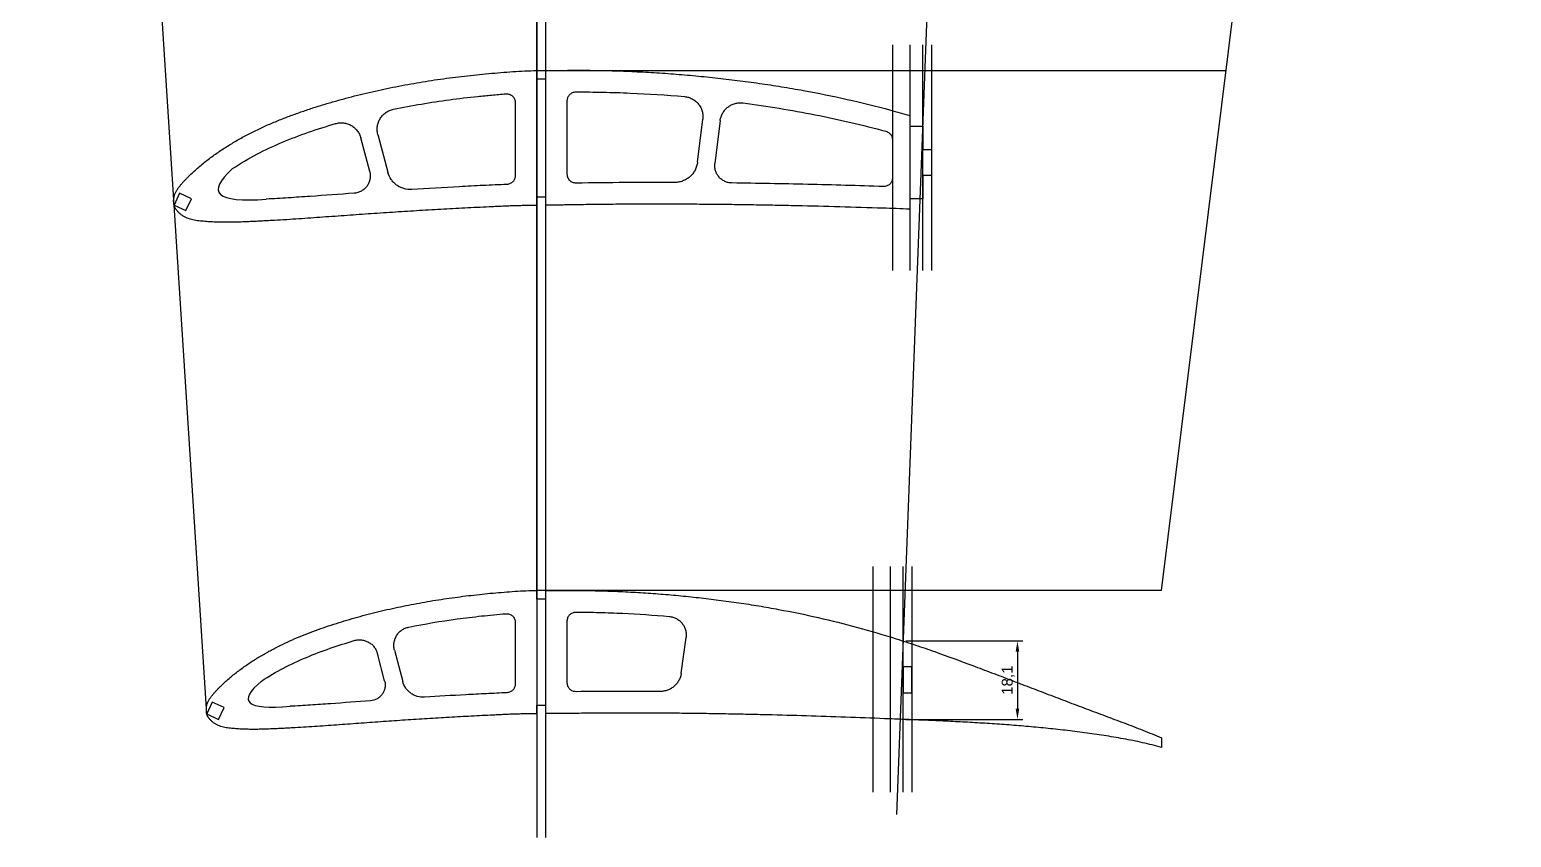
# Model space of a CAD drawing. Header units: millimetres. Extents: x -11497 to 404, y -3854 to 414.
# Drawn here: x -7866.2 to -7524.4, y -2290.9 to -2104.5 of the extents above; entities that cross this region are included whole.
import ezdxf

# ---------------------------------------------------------------- set-up
doc = ezdxf.new("R2010")
doc.units = ezdxf.units.MM
doc.layers.add('11', color=80, linetype='Continuous')
doc.layers.add('7', color=1, linetype='Continuous')
doc.layers.add('剖面线层', color=2, linetype='Continuous', lineweight=25)
doc.styles.get("Standard").update_dxf_attribs({"font": 'arial.ttf'})
doc.dimstyles.new('ISO-25', dxfattribs={"dimtxt": 2.5, "dimasz": 2.5, "dimexe": 1.25, "dimexo": 0.625, "dimtad": 1, "dimtxsty": 'Standard', "dimcen": 2.5, "dimadec": 0, "dimazin": 0, "dimtfac": 1, "dimtmove": 0, "dimatfit": 3, "dimfxl": 1, "dimarcsym": 0})

# ---------------------------------------------------------------- blocks, each defined once
blk = doc.blocks.new('*D32')
at = {"layer": '11', "color": 0, "lineweight": -2, "transparency": 16777216}
for p, q in [((-7664.1, -2245.55), (-7637.08, -2245.55)), ((-7638.33, -2248.05), (-7638.33, -2261.15)), ((-7664.1, -2263.65), (-7637.08, -2263.65))]:
    blk.add_line(p, q, dxfattribs=at)
at = {"layer": '11', "color": 0, "transparency": 16777216}
for points in [[(-7638.75, -2248.05), (-7637.92, -2248.05), (-7638.33, -2245.55)], [(-7638.75, -2261.15), (-7637.92, -2261.15), (-7638.33, -2263.65)]]:
    blk.add_solid(points, dxfattribs=at)
at = {"layer": 'Defpoints', "color": 0, "transparency": 16777216}
for p in [(-7664.72, -2245.55), (-7664.72, -2263.65), (-7638.33, -2263.65)]:
    blk.add_point(p, dxfattribs=at)
at = {"layer": '11', "color": 0, "transparency": 16777216, "insert": (-7640.46, -2254.6), "char_height": 2.5, "attachment_point": 5, "rotation": 90}
blk.add_mtext('18,1', dxfattribs=at)

msp = doc.modelspace()

# ---------------------------------------------------------------- linework, layer by layer
for p, q in [((-7749.1814, -2115.9223), (-7749.1814, -2113.9394)), ((-7747.1814, -2115.9223), (-7749.1814, -2115.9223)), ((-7747.1814, -2113.9223), (-7747.1814, -2115.9223)), ((-7663.1807, -2124.281), (-7663.1807, -2126.781)), ((-7663.1807, -2126.781), (-7660.1807, -2126.781)), ((-7660.1807, -2126.781), (-7660.1807, -2132.1649)), ((-7660.1807, -2132.1649), (-7658.1807, -2132.1649)), ((-7658.1807, -2132.1649), (-7658.1807, -2138.1649)), ((-7658.1807, -2138.1649), (-7660.1807, -2138.1649)), ((-7660.1807, -2138.1649), (-7660.1807, -2143.5049)), ((-7749.1814, -2145.0411), (-7749.1814, -2143.0411)), ((-7749.1814, -2143.0411), (-7747.1814, -2143.0411)), ((-7747.1814, -2143.0411), (-7747.1814, -2145.0071)), ((-7660.1807, -2143.5049), (-7663.1807, -2143.5049)), ((-7663.1807, -2143.5049), (-7663.1807, -2145.8994)), ((-7749.1814, -2235.9215), (-7749.1814, -2233.9394)), ((-7747.1814, -2233.9215), (-7747.1814, -2235.9215)), ((-7747.1814, -2235.9215), (-7749.1814, -2235.9215)), ((-7664.7236, -2251.5467), (-7664.7236, -2257.5467)), ((-7662.7236, -2251.5467), (-7664.7236, -2251.5467)), ((-7662.7236, -2257.5467), (-7662.7236, -2251.5467)), ((-7664.7236, -2257.5467), (-7662.7236, -2257.5467)), ((-7749.1814, -2262.3529), (-7749.1814, -2260.3529)), ((-7749.1814, -2260.3529), (-7747.1814, -2260.3529)), ((-7747.1814, -2260.3529), (-7747.1814, -2262.3271))]:
    msp.add_line(p, q)
at = {"color": 7, "linetype": 'Continuous', "lineweight": 25}
for p, q in [((-7754.1814, -2121.2949), (-7754.1814, -2138.1989)), ((-7742.1814, -2137.8995), (-7742.1814, -2120.8563)), ((-7712.1379, -2135.0646), (-7710.9141, -2125.1695)), ((-7706.9164, -2125.4712), (-7708.1398, -2135.3549)), ((-7787.7684, -2137.2038), (-7789.802, -2129.4766)), ((-7785.8856, -2128.6414), (-7783.5876, -2137.3737)), ((-7667.1807, -2129.8742), (-7667.1807, -2138.6925)), ((-7819.3908, -2136.5588), (-7819.3905, -2136.559)), ((-7831.6237, -2142.2508), (-7832.8916, -2144.9697)), ((-7828.9048, -2143.5186), (-7831.6237, -2142.2508)), ((-7832.8916, -2144.9697), (-7830.1727, -2146.2376)), ((-7830.1727, -2146.2376), (-7828.9048, -2143.5186)), ((-7754.1814, -2241.2549), (-7754.1814, -2255.496)), ((-7742.1814, -2255.2561), (-7742.1814, -2240.8846)), ((-7715.8826, -2252.9594), (-7714.794, -2244.7178)), ((-7784.3156, -2254.7736), (-7785.9707, -2248.4749)), ((-7782.0554, -2247.6361), (-7780.1498, -2254.888)), ((-7812.6962, -2254.7964), (-7812.6958, -2254.7967)), ((-7824.0781, -2259.6513), (-7825.346, -2262.3702)), ((-7825.346, -2262.3702), (-7822.627, -2263.6381)), ((-7821.3592, -2260.9192), (-7824.0781, -2259.6513)), ((-7822.627, -2263.6381), (-7821.3592, -2260.9192)), ((-7806.0802, -2260.6285), (-7806.0818, -2260.6286)), ((-7605.0679, -2267.9154), (-7605.0644, -2270.1208))]:
    msp.add_line(p, q, dxfattribs=at)
for points, knots in [([(-7749.1814, -2145.0411), (-7750.0733, -2145.0589), (-7751.4301, -2145.0797), (-7753.252, -2145.1135), (-7754.6469, -2145.1479), (-7756.0416, -2145.1983), (-7757.4356, -2145.2641), (-7758.8297, -2145.3287), (-7760.6889, -2145.4108), (-7763.0124, -2145.5251), (-7765.8008, -2145.6665), (-7768.5892, -2145.8133), (-7772.3068, -2146.0197), (-7776.0242, -2146.2377), (-7779.7413, -2146.4697), (-7782.529, -2146.6486), (-7785.3166, -2146.8331), (-7788.1041, -2147.0226), (-7790.8914, -2147.2168), (-7793.6786, -2147.415), (-7796.4659, -2147.6155), (-7799.2533, -2147.8163), (-7802.0411, -2148.0141), (-7804.8296, -2148.2036), (-7807.619, -2148.3805), (-7809.9446, -2148.5129), (-7811.8055, -2148.6125), (-7813.2013, -2148.6843), (-7814.5972, -2148.7535), (-7815.9935, -2148.818), (-7817.3901, -2148.8736), (-7818.7872, -2148.9173), (-7820.1849, -2148.9378), (-7821.5828, -2148.9378), (-7822.9802, -2148.9056), (-7824.3771, -2148.8489), (-7825.7715, -2148.7502), (-7827.1637, -2148.6234), (-7828.5486, -2148.4246), (-7829.6691, -2148.0875), (-7830.5054, -2147.674), (-7831.0006, -2147.3665), (-7831.3716, -2147.0847), (-7831.7305, -2146.7877), (-7832.0596, -2146.457), (-7832.3152, -2146.1396), (-7832.451, -2145.9509), (-7832.5459, -2145.8046), (-7832.6326, -2145.6533), (-7832.7095, -2145.4967), (-7832.7773, -2145.336), (-7832.8426, -2145.1749), (-7832.897, -2145.0103), (-7832.9298, -2144.8399), (-7832.9546, -2144.668), (-7832.9726, -2144.4948), (-7832.9845, -2144.3209), (-7832.9942, -2144.0883), (-7832.9997, -2143.7968), (-7832.9695, -2143.5066), (-7832.9455, -2143.2756), (-7832.9152, -2143.1037), (-7832.8741, -2142.9341), (-7832.8114, -2142.7101), (-7832.7154, -2142.435), (-7832.5715, -2142.1167), (-7832.3585, -2141.7021), (-7832.0479, -2141.2089), (-7831.6346, -2140.6449), (-7831.1905, -2140.1051), (-7830.725, -2139.5836), (-7830.2428, -2139.0775), (-7829.7533, -2138.5786), (-7829.0924, -2137.9215), (-7828.2477, -2137.1192), (-7827.2053, -2136.1875), (-7826.1302, -2135.2937), (-7825.0302, -2134.431), (-7823.5322, -2133.3216), (-7821.6079, -2132.0073), (-7819.2356, -2130.5271), (-7816.8033, -2129.148), (-7814.3193, -2127.8643), (-7811.7876, -2126.678), (-7809.2169, -2125.5792), (-7806.6174, -2124.5512), (-7803.9917, -2123.5922), (-7801.3459, -2122.6913), (-7798.6811, -2121.8481), (-7796.0006, -2121.0571), (-7793.3069, -2120.3131), (-7790.6016, -2119.6131), (-7787.8856, -2118.957), (-7785.1596, -2118.3441), (-7781.5131, -2117.5837), (-7776.9347, -2116.7361), (-7772.3348, -2116.0203), (-7768.645, -2115.5211), (-7765.8731, -2115.1843), (-7763.0977, -2114.8812), (-7760.3191, -2114.61), (-7757.5374, -2114.3783), (-7754.7547, -2114.1614), (-7751.9692, -2113.9885), (-7750.1101, -2113.9394), (-7749.1814, -2113.9394)], [0.263563548, 0.263563548, 0.263563548, 0.263563548, 0.271476433, 0.275601804, 0.279727176, 0.283852547, 0.287977919, 0.29210329, 0.296228661, 0.304479404, 0.312730147, 0.32098089, 0.329231633, 0.345733119, 0.353983862, 0.362234605, 0.370485348, 0.378736091, 0.386986834, 0.395237577, 0.40348832, 0.411739063, 0.419989806, 0.428240549, 0.436491292, 0.444742035, 0.448867406, 0.452992778, 0.457118149, 0.461243521, 0.465368892, 0.469494264, 0.473619635, 0.477745007, 0.481870378, 0.48599575, 0.490121121, 0.494246493, 0.498371864, 0.502497236, 0.504559922, 0.506622607, 0.50765395, 0.508685293, 0.510747979, 0.511779322, 0.512294993, 0.512810664, 0.513326336, 0.513842007, 0.514357679, 0.51487335, 0.515389022, 0.515904693, 0.516420365, 0.516936036, 0.517451707, 0.517967379, 0.518998722, 0.520030065, 0.520545736, 0.521061407, 0.521577079, 0.52209275, 0.523124093, 0.524155436, 0.525186779, 0.527249465, 0.52931215, 0.531374836, 0.533437522, 0.535500208, 0.537562893, 0.539625579, 0.543750951, 0.547876322, 0.552001694, 0.556127065, 0.560252437, 0.56850318, 0.576753923, 0.585004665, 0.593255408, 0.601506151, 0.609756894, 0.618007637, 0.62625838, 0.634509123, 0.642759866, 0.651010609, 0.659261352, 0.667512095, 0.675762838, 0.684013581, 0.692264324, 0.70876581, 0.725267296, 0.733518039, 0.741768782, 0.750019525, 0.758270268, 0.766521011, 0.774771754, 0.783022497, 0.79127324, 0.79127324, 0.79127324, 0.79127324]), ([(-7747.1814, -2113.9223), (-7746.9903, -2113.9208), (-7745.9414, -2113.9119), (-7744.0348, -2113.8925), (-7741.4617, -2113.8553), (-7738.8883, -2113.855), (-7736.315, -2113.8702), (-7732.8843, -2113.9301), (-7729.4546, -2114.0316), (-7726.0267, -2114.182), (-7722.6002, -2114.36), (-7718.3203, -2114.6411), (-7713.1909, -2115.0645), (-7708.0695, -2115.5767), (-7702.9575, -2116.1741), (-7697.8564, -2116.8592), (-7692.7681, -2117.6338), (-7686.0049, -2118.7981), (-7677.597, -2120.5059), (-7669.4425, -2122.5234), (-7664.6569, -2123.8558), (-7663.1807, -2124.281)], [0.465170968, 0.465170968, 0.465170968, 0.465170968, 0.468652192, 0.484277192, 0.499902192, 0.515527192, 0.531152192, 0.546777192, 0.578027192, 0.593652192, 0.609277192, 0.640527192, 0.671777192, 0.703027192, 0.734277192, 0.765527192, 0.796777192, 0.828027192, 0.890527192, 0.953027192, 0.981010239, 0.981010239, 0.981010239, 0.981010239]), ([(-7782.2953, -2122.8568), (-7778.0082, -2121.9747), (-7773.6996, -2121.2522), (-7767.2088, -2120.3738), (-7765.0404, -2120.1169), (-7761.7818, -2119.776), (-7760.6946, -2119.6697), (-7758.5177, -2119.4757), (-7757.4281, -2119.3868), (-7756.3382, -2119.3011)], [0, 0, 0, 0, 0.5, 0.5, 0.75, 0.75, 0.875, 0.875, 1, 1, 1, 1]), ([(-7756.3382, -2119.3011), (-7756.1999, -2119.2902), (-7756.0629, -2119.2937), (-7755.7915, -2119.3285), (-7755.6555, -2119.3604), (-7755.396, -2119.4505), (-7755.272, -2119.5083), (-7755.0359, -2119.6496), (-7754.9245, -2119.7332), (-7754.6231, -2120.0117), (-7754.4595, -2120.2413), (-7754.2946, -2120.6176), (-7754.2519, -2120.7507), (-7754.1956, -2121.0197), (-7754.1814, -2121.1562), (-7754.1814, -2121.2949)], [0, 0, 0, 0, 0.125, 0.125, 0.25, 0.25, 0.375, 0.375, 0.5, 0.5, 0.75, 0.75, 0.875, 0.875, 1, 1, 1, 1]), ([(-7742.1814, -2120.8563), (-7742.1814, -2120.7243), (-7742.1684, -2120.5946), (-7742.1178, -2120.3393), (-7742.0794, -2120.2124), (-7741.9793, -2119.9705), (-7741.918, -2119.8557), (-7741.7733, -2119.6385), (-7741.689, -2119.5356), (-7741.4128, -2119.259), (-7741.1902, -2119.1099), (-7740.7099, -2118.9099), (-7740.4477, -2118.8566), (-7740.1838, -2118.8563)], [0, 0, 0, 0, 0.125, 0.125, 0.25, 0.25, 0.375, 0.375, 0.5, 0.5, 0.75, 0.75, 1, 1, 1, 1]), ([(-7740.1838, -2118.8563), (-7738.0954, -2118.8538), (-7736.0079, -2118.8715), (-7731.8348, -2118.9603), (-7729.7491, -2119.0259), (-7723.4948, -2119.2961), (-7719.3288, -2119.5658), (-7715.1661, -2119.9239)], [0, 0, 0, 0, 0.25, 0.25, 0.5, 0.5, 1, 1, 1, 1]), ([(-7715.1661, -2119.9239), (-7714.8503, -2119.9511), (-7714.5427, -2120.0095), (-7713.943, -2120.1861), (-7713.6478, -2120.3063), (-7713.0927, -2120.6006), (-7712.8327, -2120.7739), (-7712.3477, -2121.1725), (-7712.1229, -2121.3989), (-7711.7289, -2121.8845), (-7711.5567, -2122.1458), (-7711.2639, -2122.707), (-7711.1476, -2122.9988), (-7710.9748, -2123.5995), (-7710.9178, -2123.9123), (-7710.8683, -2124.5406), (-7710.8751, -2124.8549), (-7710.914, -2125.1695)], [0, 0, 0, 0, 0.125, 0.125, 0.25, 0.25, 0.375, 0.375, 0.5, 0.5, 0.625, 0.625, 0.75, 0.75, 0.875, 0.875, 1, 1, 1, 1]), ([(-7706.9164, -2125.4711), (-7706.8782, -2125.1621), (-7706.8101, -2124.8621), (-7706.6166, -2124.2793), (-7706.4894, -2123.9936), (-7706.1834, -2123.457), (-7706.0058, -2123.2067), (-7705.6019, -2122.7415), (-7705.3737, -2122.5262), (-7704.8873, -2122.1503), (-7704.6271, -2121.987), (-7704.0716, -2121.7111), (-7703.7813, -2121.6014), (-7703.1887, -2121.4413), (-7702.8823, -2121.3899), (-7702.263, -2121.3488), (-7701.9538, -2121.3588), (-7701.6452, -2121.3996)], [0, 0, 0, 0, 0.125, 0.125, 0.25, 0.25, 0.375, 0.375, 0.5, 0.5, 0.625, 0.625, 0.75, 0.75, 0.875, 0.875, 1, 1, 1, 1]), ([(-7701.6452, -2121.3996), (-7696.0506, -2122.14), (-7690.5, -2123.0392), (-7679.5027, -2125.2121), (-7674.0562, -2126.4869), (-7668.6601, -2127.9435)], [0, 0, 0, 0, 0.5, 0.5, 1, 1, 1, 1]), ([(-7819.3905, -2136.559), (-7817.5685, -2135.3415), (-7815.6976, -2134.2347), (-7811.8704, -2132.214), (-7809.9121, -2131.3047), (-7805.9302, -2129.6337), (-7803.9085, -2128.8677), (-7799.8177, -2127.4428), (-7797.7482, -2126.7848), (-7795.6588, -2126.1719)], [0, 0, 0, 0, 0.25, 0.25, 0.5, 0.5, 0.75, 0.75, 1, 1, 1, 1]), ([(-7795.659, -2126.1719), (-7795.3565, -2126.0832), (-7795.0503, -2126.0261), (-7794.4308, -2125.9727), (-7794.1139, -2125.977), (-7793.493, -2126.0481), (-7793.1893, -2126.114), (-7792.5955, -2126.3061), (-7792.3047, -2126.4337), (-7791.7628, -2126.7391), (-7791.508, -2126.9178), (-7791.0321, -2127.329), (-7790.817, -2127.5567), (-7790.4368, -2128.0483), (-7790.2693, -2128.3159), (-7789.9919, -2128.8787), (-7789.8822, -2129.1717), (-7789.802, -2129.4765)], [0, 0, 0, 0, 0.125, 0.125, 0.25, 0.25, 0.375, 0.375, 0.5, 0.5, 0.625, 0.625, 0.75, 0.75, 0.875, 0.875, 1, 1, 1, 1]), ([(-7785.8856, -2128.6413), (-7785.9672, -2128.3315), (-7786.0158, -2128.0188), (-7786.0501, -2127.3878), (-7786.035, -2127.0658), (-7785.9406, -2126.4381), (-7785.8623, -2126.1321), (-7785.6435, -2125.5361), (-7785.5022, -2125.2465), (-7785.169, -2124.7095), (-7784.9759, -2124.4583), (-7784.5356, -2123.9934), (-7784.2956, -2123.7871), (-7783.7775, -2123.4251), (-7783.4961, -2123.2682), (-7782.912, -2123.0169), (-7782.6092, -2122.9214), (-7782.2954, -2122.8568)], [0, 0, 0, 0, 0.125, 0.125, 0.25, 0.25, 0.375, 0.375, 0.5, 0.5, 0.625, 0.625, 0.75, 0.75, 0.875, 0.875, 1, 1, 1, 1]), ([(-7668.6601, -2127.9435), (-7668.4479, -2128.0008), (-7668.2506, -2128.0906), (-7667.8858, -2128.3347), (-7667.7272, -2128.4835), (-7667.4605, -2128.8312), (-7667.3575, -2129.0237), (-7667.2167, -2129.4379), (-7667.1807, -2129.6543), (-7667.1807, -2129.8742)], [0, 0, 0, 0, 0.25, 0.25, 0.5, 0.5, 0.75, 0.75, 1, 1, 1, 1]), ([(-7712.1379, -2135.0647), (-7712.178, -2135.3889), (-7712.2469, -2135.7045), (-7712.4399, -2136.3191), (-7712.5651, -2136.62), (-7712.869, -2137.1955), (-7713.045, -2137.4658), (-7713.4436, -2137.9723), (-7713.6689, -2138.2106), (-7714.1556, -2138.6394), (-7714.4157, -2138.8296), (-7714.9688, -2139.1622), (-7715.2649, -2139.3055), (-7715.8704, -2139.5331), (-7716.1809, -2139.6188), (-7716.8172, -2139.734), (-7717.1444, -2139.7631), (-7717.4711, -2139.762)], [0, 0, 0, 0, 0.125, 0.125, 0.25, 0.25, 0.375, 0.375, 0.5, 0.5, 0.625, 0.625, 0.75, 0.75, 0.875, 0.875, 1, 1, 1, 1]), ([(-7704.1979, -2139.8694), (-7704.4823, -2139.8658), (-7704.7613, -2139.8324), (-7705.3087, -2139.7086), (-7705.5801, -2139.6164), (-7706.091, -2139.3802), (-7706.3319, -2139.2366), (-7706.7843, -2138.898), (-7706.9931, -2138.7041), (-7707.362, -2138.2818), (-7707.5259, -2138.0492), (-7707.8008, -2137.555), (-7707.9106, -2137.2969), (-7708.0758, -2136.7592), (-7708.1306, -2136.4777), (-7708.1795, -2135.9182), (-7708.1748, -2135.6372), (-7708.1399, -2135.3549)], [0, 0, 0, 0, 0.125, 0.125, 0.25, 0.25, 0.375, 0.375, 0.5, 0.5, 0.625, 0.625, 0.75, 0.75, 0.875, 0.875, 1, 1, 1, 1]), ([(-7787.7683, -2137.2038), (-7787.6927, -2137.4913), (-7787.65, -2137.7817), (-7787.6279, -2138.3682), (-7787.6496, -2138.6673), (-7787.7563, -2139.2449), (-7787.8405, -2139.5259), (-7788.0725, -2140.0717), (-7788.2174, -2140.3288), (-7788.5589, -2140.8056), (-7788.759, -2141.0287), (-7789.1975, -2141.4205), (-7789.436, -2141.591), (-7789.9523, -2141.8799), (-7790.2256, -2141.9953), (-7790.7872, -2142.1633), (-7791.08, -2142.2172), (-7791.3765, -2142.2381)], [0, 0, 0, 0, 0.125, 0.125, 0.25, 0.25, 0.375, 0.375, 0.5, 0.5, 0.625, 0.625, 0.75, 0.75, 0.875, 0.875, 1, 1, 1, 1]), ([(-7778.0776, -2141.3554), (-7778.6963, -2141.3936), (-7779.305, -2141.3262), (-7780.1971, -2141.0677), (-7780.4828, -2140.9571), (-7781.032, -2140.6892), (-7781.2965, -2140.531), (-7781.7977, -2140.1686), (-7782.0294, -2139.9682), (-7782.4561, -2139.5307), (-7782.6521, -2139.292), (-7783.1759, -2138.5276), (-7783.4298, -2137.9732), (-7783.5876, -2137.3738)], [0, 0, 0, 0, 0.25, 0.25, 0.375, 0.375, 0.5, 0.5, 0.625, 0.625, 0.75, 0.75, 1, 1, 1, 1]), ([(-7754.1814, -2138.1989), (-7754.1814, -2138.3276), (-7754.1937, -2138.4541), (-7754.2418, -2138.7033), (-7754.2782, -2138.827), (-7754.3736, -2139.0642), (-7754.432, -2139.1768), (-7754.5698, -2139.3904), (-7754.6502, -2139.4922), (-7754.8264, -2139.6758), (-7754.9225, -2139.7586), (-7755.1309, -2139.906), (-7755.2431, -2139.9702), (-7755.5901, -2140.1268), (-7755.8433, -2140.1874), (-7756.1004, -2140.1978)], [0, 0, 0, 0, 0.125, 0.125, 0.25, 0.25, 0.375, 0.375, 0.5, 0.5, 0.625, 0.625, 0.75, 0.75, 1, 1, 1, 1]), ([(-7740.1491, -2139.8997), (-7740.2825, -2139.9018), (-7740.4139, -2139.8907), (-7740.6727, -2139.8431), (-7740.8016, -2139.8059), (-7741.0473, -2139.7076), (-7741.164, -2139.6469), (-7741.3851, -2139.5025), (-7741.4898, -2139.4182), (-7741.7715, -2139.1411), (-7741.9235, -2138.9166), (-7742.1272, -2138.4315), (-7742.1814, -2138.1663), (-7742.1814, -2137.8995)], [0, 0, 0, 0, 0.125, 0.125, 0.25, 0.25, 0.375, 0.375, 0.5, 0.5, 0.75, 0.75, 1, 1, 1, 1]), ([(-7667.1807, -2138.6925), (-7667.1807, -2138.8273), (-7667.1942, -2138.9598), (-7667.2471, -2139.2203), (-7667.2872, -2139.3498), (-7667.3915, -2139.5958), (-7667.4553, -2139.7124), (-7667.6063, -2139.9326), (-7667.6939, -2140.0362), (-7667.9806, -2140.3137), (-7668.2115, -2140.4612), (-7668.5835, -2140.6048), (-7668.7137, -2140.6408), (-7668.9781, -2140.6856), (-7669.1115, -2140.6947), (-7669.2462, -2140.6903)], [0, 0, 0, 0, 0.125, 0.125, 0.25, 0.25, 0.375, 0.375, 0.5, 0.5, 0.75, 0.75, 0.875, 0.875, 1, 1, 1, 1]), ([(-7791.3766, -2142.2381), (-7794.7482, -2142.4757), (-7798.1191, -2142.7238), (-7803.1765, -2143.0794), (-7804.8626, -2143.1943), (-7808.2358, -2143.4073), (-7809.9231, -2143.5038), (-7811.6109, -2143.5935)], [0, 0, 0, 0, 0.5, 0.5, 0.75, 0.75, 1, 1, 1, 1]), ([(-7756.1004, -2140.1978), (-7757.0167, -2140.2349), (-7757.9325, -2140.2809), (-7759.7646, -2140.3644), (-7760.6807, -2140.4048), (-7763.4285, -2140.537), (-7765.2601, -2140.6305), (-7770.7545, -2140.9187), (-7774.4164, -2141.1289), (-7778.0776, -2141.3554)], [0, 0, 0, 0, 0.125, 0.125, 0.25, 0.25, 0.5, 0.5, 1, 1, 1, 1]), ([(-7669.2462, -2140.6903), (-7675.0696, -2140.4994), (-7680.8937, -2140.3291), (-7692.5441, -2140.052), (-7698.3704, -2139.9432), (-7704.1978, -2139.8694)], [0, 0, 0, 0, 0.5, 0.5, 1, 1, 1, 1]), ([(-7663.1807, -2145.8994), (-7665.2448, -2145.8275), (-7670.6258, -2145.6447), (-7679.3245, -2145.3762), (-7687.6193, -2145.1657), (-7694.2565, -2145.0281), (-7699.2351, -2144.9402), (-7704.2144, -2144.8675), (-7709.1946, -2144.8138), (-7714.1755, -2144.7751), (-7719.1573, -2144.7555), (-7724.14, -2144.7544), (-7729.1236, -2144.7762), (-7733.2773, -2144.8107), (-7736.6007, -2144.849), (-7739.0935, -2144.884), (-7741.1711, -2144.918), (-7742.8331, -2144.9486), (-7744.4953, -2144.9716), (-7745.9447, -2144.9899), (-7746.9787, -2145.0042), (-7747.1814, -2145.0071)], [0.008893259, 0.008893259, 0.008893259, 0.008893259, 0.027249465, 0.056746493, 0.086243521, 0.100992035, 0.115740549, 0.130489063, 0.145237577, 0.159986091, 0.174734605, 0.189483119, 0.204231633, 0.218980147, 0.226354404, 0.233728661, 0.241102919, 0.244790047, 0.248477176, 0.255851433, 0.25764953, 0.25764953, 0.25764953, 0.25764953]), ([(-7749.1814, -2262.3529), (-7750.0024, -2262.3677), (-7751.2462, -2262.3786), (-7752.9129, -2262.3991), (-7754.1813, -2262.4245), (-7755.4494, -2262.469), (-7756.7169, -2262.532), (-7757.9847, -2262.5928), (-7759.6756, -2262.6684), (-7761.7891, -2262.7757), (-7764.3258, -2262.9076), (-7766.8629, -2263.0439), (-7770.2461, -2263.2362), (-7773.6299, -2263.4389), (-7777.0142, -2263.6546), (-7779.5526, -2263.8207), (-7782.0912, -2263.9922), (-7784.6301, -2264.1679), (-7787.1691, -2264.3482), (-7789.7083, -2264.5325), (-7792.2478, -2264.7184), (-7794.7877, -2264.9047), (-7797.3281, -2265.0884), (-7799.8694, -2265.2647), (-7802.4119, -2265.4293), (-7804.5317, -2265.5525), (-7806.228, -2265.6454), (-7807.5004, -2265.7127), (-7808.773, -2265.7776), (-7810.0459, -2265.8378), (-7811.3192, -2265.8899), (-7812.5929, -2265.9315), (-7813.8673, -2265.9503), (-7815.1419, -2265.9513), (-7816.4161, -2265.9217), (-7817.6898, -2265.8709), (-7818.9612, -2265.7797), (-7820.2309, -2265.6651), (-7821.4929, -2265.4767), (-7822.5114, -2265.1568), (-7823.2677, -2264.7668), (-7823.7159, -2264.4807), (-7824.0494, -2264.2172), (-7824.3725, -2263.9414), (-7824.6666, -2263.6335), (-7824.893, -2263.3385), (-7825.0117, -2263.1626), (-7825.0941, -2263.0264), (-7825.1689, -2262.8858), (-7825.2351, -2262.741), (-7825.2926, -2262.5925), (-7825.3453, -2262.4426), (-7825.3858, -2262.2891), (-7825.4064, -2262.1316), (-7825.4212, -2261.9735), (-7825.4315, -2261.8148), (-7825.4373, -2261.6558), (-7825.4419, -2261.4435), (-7825.4479, -2261.1777), (-7825.4221, -2260.913), (-7825.4079, -2260.7014), (-7825.3849, -2260.5437), (-7825.3509, -2260.3881), (-7825.2986, -2260.1824), (-7825.2168, -2259.9294), (-7825.0895, -2259.6372), (-7824.9012, -2259.2561), (-7824.6224, -2258.8034), (-7824.2496, -2258.286), (-7823.8478, -2257.7912), (-7823.4254, -2257.3135), (-7822.987, -2256.851), (-7822.5419, -2256.3946), (-7821.9404, -2255.7943), (-7821.1719, -2255.0608), (-7820.2234, -2254.2087), (-7819.2446, -2253.3919), (-7818.2432, -2252.6031), (-7816.8792, -2251.5888), (-7815.1261, -2250.388), (-7812.9654, -2249.0344), (-7810.7488, -2247.7749), (-7808.4856, -2246.6014), (-7806.1784, -2245.5179), (-7803.8357, -2244.5141), (-7801.4672, -2243.5741), (-7799.0743, -2242.6988), (-7796.6636, -2241.8751), (-7794.2355, -2241.1051), (-7791.7934, -2240.3823), (-7789.3394, -2239.7026), (-7786.8751, -2239.0631), (-7784.4012, -2238.4635), (-7781.9186, -2237.9036), (-7778.5978, -2237.2088), (-7774.4292, -2236.4347), (-7770.2423, -2235.7804), (-7766.8844, -2235.3241), (-7764.3622, -2235.0166), (-7761.8373, -2234.7389), (-7759.3099, -2234.4916), (-7756.7802, -2234.2781), (-7754.2501, -2234.0788), (-7751.7167, -2233.9353), (-7750.0257, -2233.9188), (-7749.1814, -2233.9394)], [0.472189477, 0.472189477, 0.472189477, 0.472189477, 0.480203193, 0.484328564, 0.488453936, 0.492579307, 0.496704679, 0.50083005, 0.504955422, 0.513206165, 0.521456908, 0.529707651, 0.537958394, 0.55445988, 0.562710623, 0.570961366, 0.579212108, 0.587462851, 0.595713594, 0.603964337, 0.61221508, 0.620465823, 0.628716566, 0.636967309, 0.645218052, 0.653468795, 0.657594167, 0.661719538, 0.66584491, 0.669970281, 0.674095653, 0.678221024, 0.682346396, 0.686471767, 0.690597139, 0.69472251, 0.698847882, 0.702973253, 0.707098625, 0.711223996, 0.713286682, 0.715349368, 0.71638071, 0.717412053, 0.719474739, 0.720506082, 0.721021753, 0.721537425, 0.722053096, 0.722568768, 0.723084439, 0.72360011, 0.724115782, 0.724631453, 0.725147125, 0.725662796, 0.726178468, 0.726694139, 0.727725482, 0.728756825, 0.729272496, 0.729788168, 0.730303839, 0.730819511, 0.731850853, 0.732882196, 0.733913539, 0.735976225, 0.738038911, 0.740101596, 0.742164282, 0.744226968, 0.746289654, 0.748352339, 0.752477711, 0.756603082, 0.760728454, 0.764853825, 0.768979197, 0.77722994, 0.785480683, 0.793731426, 0.801982169, 0.810232912, 0.818483655, 0.826734398, 0.834985141, 0.843235884, 0.851486627, 0.859737369, 0.867988112, 0.876238855, 0.884489598, 0.892740341, 0.900991084, 0.91749257, 0.933994056, 0.942244799, 0.950495542, 0.958746285, 0.966997028, 0.975247771, 0.983498514, 0.991749257, 1, 1, 1, 1]), ([(-7747.1814, -2233.9215), (-7747.0701, -2233.9208), (-7746.1808, -2233.9151), (-7744.5136, -2233.9043), (-7742.1798, -2233.876), (-7739.8458, -2233.8845), (-7737.512, -2233.9048), (-7734.4006, -2233.9703), (-7731.2904, -2234.0715), (-7728.1818, -2234.2185), (-7725.0746, -2234.3897), (-7721.1938, -2234.6571), (-7716.5428, -2235.0557), (-7711.8994, -2235.5348), (-7707.2647, -2236.0916), (-7702.6401, -2236.7272), (-7698.0273, -2237.4437), (-7691.8968, -2238.519), (-7684.2758, -2240.0912), (-7675.2182, -2242.3614), (-7667.7521, -2244.5538), (-7661.8348, -2246.4839), (-7655.9518, -2248.5162), (-7650.1124, -2250.6702), (-7644.2922, -2252.8753), (-7639.932, -2254.5417), (-7635.5718, -2256.2083), (-7631.2108, -2257.8729), (-7626.8478, -2259.5323), (-7623.2087, -2260.9065), (-7620.2954, -2262.0001), (-7618.1092, -2262.8172), (-7615.9223, -2263.6326), (-7613.7374, -2264.4533), (-7611.5577, -2265.2877), (-7609.3844, -2266.1386), (-7607.2196, -2267.0112), (-7605.7831, -2267.609), (-7605.0679, -2267.9154)], [0.013389741, 0.013389741, 0.013389741, 0.013389741, 0.015625, 0.03125, 0.046875, 0.0625, 0.078125, 0.09375, 0.125, 0.140625, 0.15625, 0.1875, 0.21875, 0.25, 0.28125, 0.3125, 0.34375, 0.375, 0.4375, 0.5, 0.5625, 0.59375, 0.625, 0.6875, 0.71875, 0.75, 0.78125, 0.8125, 0.84375, 0.875, 0.890625, 0.90625, 0.921875, 0.9375, 0.953125, 0.96875, 0.984375, 1, 1, 1, 1]), ([(-7742.1814, -2240.8846), (-7742.1814, -2240.7521), (-7742.1683, -2240.6218), (-7742.1172, -2240.3655), (-7742.0786, -2240.2381), (-7741.9776, -2239.9953), (-7741.9158, -2239.8802), (-7741.7699, -2239.6624), (-7741.685, -2239.5594), (-7741.4068, -2239.2825), (-7741.1825, -2239.1336), (-7740.6991, -2238.9352), (-7740.4355, -2238.8832), (-7740.1705, -2238.8846)], [0, 0, 0, 0, 0.125, 0.125, 0.25, 0.25, 0.375, 0.375, 0.5, 0.5, 0.75, 0.75, 1, 1, 1, 1]), ([(-7740.1705, -2238.8846), (-7739.2727, -2238.8895), (-7738.375, -2238.8968), (-7736.5802, -2238.9246), (-7735.683, -2238.9447), (-7732.992, -2239.0164), (-7731.1987, -2239.0815), (-7725.8215, -2239.338), (-7722.2397, -2239.5811), (-7718.6609, -2239.8967)], [0, 0, 0, 0, 0.125, 0.125, 0.25, 0.25, 0.5, 0.5, 1, 1, 1, 1]), ([(-7782.0555, -2247.6358), (-7782.1298, -2247.3527), (-7782.1742, -2247.067), (-7782.2051, -2246.4905), (-7782.1911, -2246.1964), (-7782.1043, -2245.6231), (-7782.0325, -2245.3436), (-7781.8321, -2244.7993), (-7781.7026, -2244.5349), (-7781.3977, -2244.0448), (-7781.2208, -2243.8155), (-7780.818, -2243.3915), (-7780.5985, -2243.2035), (-7780.1245, -2242.8736), (-7779.8672, -2242.7307), (-7779.3332, -2242.5022), (-7779.0564, -2242.4156), (-7778.7696, -2242.3572)], [0, 0, 0, 0, 0.125, 0.125, 0.25, 0.25, 0.375, 0.375, 0.5, 0.5, 0.625, 0.625, 0.75, 0.75, 0.875, 0.875, 1, 1, 1, 1]), ([(-7778.7693, -2242.3571), (-7775.064, -2241.6031), (-7771.341, -2240.9798), (-7765.7336, -2240.2138), (-7763.8604, -2239.9883), (-7761.0456, -2239.6867), (-7760.1065, -2239.5924), (-7758.2264, -2239.4179), (-7757.2854, -2239.3382), (-7756.3439, -2239.2615)], [0, 0, 0, 0, 0.5, 0.5, 0.75, 0.75, 0.875, 0.875, 1, 1, 1, 1]), ([(-7756.3439, -2239.2615), (-7756.2054, -2239.2502), (-7756.0682, -2239.2534), (-7755.7961, -2239.2875), (-7755.6598, -2239.3192), (-7755.3997, -2239.4088), (-7755.2755, -2239.4665), (-7755.0386, -2239.6077), (-7754.9269, -2239.6912), (-7754.6246, -2239.9697), (-7754.4604, -2240.1996), (-7754.2949, -2240.5765), (-7754.2522, -2240.7099), (-7754.1957, -2240.9791), (-7754.1814, -2241.1159), (-7754.1814, -2241.2549)], [0, 0, 0, 0, 0.125, 0.125, 0.25, 0.25, 0.375, 0.375, 0.5, 0.5, 0.75, 0.75, 0.875, 0.875, 1, 1, 1, 1]), ([(-7718.6606, -2239.8967), (-7718.3714, -2239.9222), (-7718.0897, -2239.9764), (-7717.5408, -2240.1397), (-7717.2707, -2240.2507), (-7716.7634, -2240.5222), (-7716.5258, -2240.6818), (-7716.0831, -2241.0489), (-7715.8782, -2241.2573), (-7715.5196, -2241.7039), (-7715.3632, -2241.9442), (-7715.0978, -2242.4602), (-7714.9932, -2242.7278), (-7714.8386, -2243.2792), (-7714.7884, -2243.5663), (-7714.7474, -2244.1418), (-7714.7559, -2244.4296), (-7714.7939, -2244.7175)], [0, 0, 0, 0, 0.125, 0.125, 0.25, 0.25, 0.375, 0.375, 0.5, 0.5, 0.625, 0.625, 0.75, 0.75, 0.875, 0.875, 1, 1, 1, 1]), ([(-7812.6958, -2254.7967), (-7811.0537, -2253.7042), (-7809.3676, -2252.7107), (-7805.9192, -2250.8959), (-7804.1544, -2250.0799), (-7800.5676, -2248.5771), (-7798.7466, -2247.8879), (-7795.0627, -2246.6042), (-7793.199, -2246.0112), (-7791.3176, -2245.4582)], [0, 0, 0, 0, 0.25, 0.25, 0.5, 0.5, 0.75, 0.75, 1, 1, 1, 1]), ([(-7791.3173, -2245.4582), (-7791.0412, -2245.377), (-7790.7617, -2245.3248), (-7790.1961, -2245.2758), (-7789.9068, -2245.2796), (-7789.3399, -2245.3444), (-7789.0627, -2245.4045), (-7788.5205, -2245.5799), (-7788.2551, -2245.6963), (-7787.7603, -2245.9752), (-7787.5277, -2246.1383), (-7787.0933, -2246.5138), (-7786.897, -2246.7216), (-7786.5499, -2247.1706), (-7786.3971, -2247.415), (-7786.144, -2247.9287), (-7786.0439, -2248.1963), (-7785.9708, -2248.4746)], [0, 0, 0, 0, 0.125, 0.125, 0.25, 0.25, 0.375, 0.375, 0.5, 0.5, 0.625, 0.625, 0.75, 0.75, 0.875, 0.875, 1, 1, 1, 1]), ([(-7784.3155, -2254.7739), (-7784.2467, -2255.036), (-7784.2078, -2255.3007), (-7784.1877, -2255.8353), (-7784.2075, -2256.108), (-7784.3047, -2256.6345), (-7784.3814, -2256.8906), (-7784.5927, -2257.3881), (-7784.7247, -2257.6227), (-7785.0357, -2258.0575), (-7785.218, -2258.2609), (-7785.6174, -2258.6185), (-7785.8347, -2258.774), (-7786.5401, -2259.1698), (-7787.0623, -2259.3271), (-7787.6028, -2259.3659)], [0, 0, 0, 0, 0.125, 0.125, 0.25, 0.25, 0.375, 0.375, 0.5, 0.5, 0.625, 0.625, 0.75, 0.75, 1, 1, 1, 1]), ([(-7775.1168, -2258.523), (-7775.6818, -2258.5585), (-7776.2379, -2258.4974), (-7777.0529, -2258.2617), (-7777.3139, -2258.1609), (-7777.8157, -2257.9163), (-7778.0574, -2257.772), (-7778.5152, -2257.441), (-7778.7269, -2257.2581), (-7779.1167, -2256.8585), (-7779.2958, -2256.6404), (-7779.7741, -2255.9422), (-7780.0059, -2255.4359), (-7780.1498, -2254.8883)], [0, 0, 0, 0, 0.25, 0.25, 0.375, 0.375, 0.5, 0.5, 0.625, 0.625, 0.75, 0.75, 1, 1, 1, 1]), ([(-7754.1814, -2255.496), (-7754.1814, -2255.6241), (-7754.1936, -2255.7502), (-7754.2414, -2255.9985), (-7754.2775, -2256.1217), (-7754.3722, -2256.3582), (-7754.4302, -2256.4705), (-7754.567, -2256.6836), (-7754.6468, -2256.7852), (-7754.8219, -2256.9687), (-7754.9173, -2257.0515), (-7755.1244, -2257.199), (-7755.236, -2257.2634), (-7755.5811, -2257.4209), (-7755.8329, -2257.4825), (-7756.089, -2257.4943)], [0, 0, 0, 0, 0.125, 0.125, 0.25, 0.25, 0.375, 0.375, 0.5, 0.5, 0.625, 0.625, 0.75, 0.75, 1, 1, 1, 1]), ([(-7740.1566, -2257.2564), (-7740.2897, -2257.2581), (-7740.4207, -2257.2465), (-7740.6788, -2257.1981), (-7740.8072, -2257.1607), (-7741.052, -2257.0619), (-7741.1683, -2257.001), (-7741.3886, -2256.8565), (-7741.4929, -2256.7721), (-7741.7734, -2256.4951), (-7741.9247, -2256.271), (-7742.1275, -2255.7868), (-7742.1814, -2255.5223), (-7742.1814, -2255.2561)], [0, 0, 0, 0, 0.125, 0.125, 0.25, 0.25, 0.375, 0.375, 0.5, 0.5, 0.75, 0.75, 1, 1, 1, 1]), ([(-7715.8826, -2252.9597), (-7715.9215, -2253.2542), (-7715.9864, -2253.5406), (-7716.1661, -2254.098), (-7716.2819, -2254.3707), (-7716.5619, -2254.8921), (-7716.7235, -2255.1368), (-7717.0889, -2255.595), (-7717.2948, -2255.8103), (-7717.7397, -2256.1978), (-7717.9771, -2256.3694), (-7718.4813, -2256.6693), (-7718.7511, -2256.7983), (-7719.3027, -2257.003), (-7719.5853, -2257.0797), (-7720.1639, -2257.1823), (-7720.4614, -2257.2078), (-7720.7584, -2257.2059)], [0, 0, 0, 0, 0.125, 0.125, 0.25, 0.25, 0.375, 0.375, 0.5, 0.5, 0.625, 0.625, 0.75, 0.75, 0.875, 0.875, 1, 1, 1, 1]), ([(-7787.6032, -2259.366), (-7790.6819, -2259.5872), (-7793.7601, -2259.8176), (-7798.3783, -2260.1488), (-7799.9179, -2260.256), (-7802.9982, -2260.4546), (-7804.539, -2260.5445), (-7806.0802, -2260.6285)], [0, 0, 0, 0, 0.5, 0.5, 0.75, 0.75, 1, 1, 1, 1]), ([(-7756.089, -2257.4943), (-7756.8821, -2257.531), (-7757.6751, -2257.5715), (-7759.2614, -2257.6442), (-7760.0545, -2257.6809), (-7762.4334, -2257.8), (-7764.0192, -2257.883), (-7768.7762, -2258.1383), (-7771.9467, -2258.324), (-7775.1165, -2258.523)], [0, 0, 0, 0, 0.125, 0.125, 0.25, 0.25, 0.5, 0.5, 1, 1, 1, 1]), ([(-7720.7587, -2257.2059), (-7723.9918, -2257.1857), (-7727.2248, -2257.1788), (-7733.6908, -2257.1962), (-7736.9237, -2257.2163), (-7740.1566, -2257.2564)], [0, 0, 0, 0, 0.5, 0.5, 1, 1, 1, 1]), ([(-7605.0644, -2270.1208), (-7605.7914, -2269.9145), (-7607.2547, -2269.5354), (-7609.4598, -2269.0129), (-7611.6759, -2268.5423), (-7613.9, -2268.1156), (-7616.1302, -2267.7272), (-7618.365, -2267.3702), (-7620.6028, -2267.0378), (-7622.8431, -2266.7273), (-7625.0854, -2266.4365), (-7628.0775, -2266.0739), (-7631.8216, -2265.667), (-7636.3192, -2265.2479), (-7640.82, -2264.8859), (-7645.323, -2264.578), (-7649.8274, -2264.3146), (-7654.3324, -2264.0868), (-7658.8376, -2263.8852), (-7663.3428, -2263.7005), (-7669.3491, -2263.464), (-7676.8565, -2263.1801), (-7685.8666, -2262.874), (-7693.3777, -2262.66), (-7699.3889, -2262.5164), (-7703.8987, -2262.4224), (-7708.41, -2262.3419), (-7712.9231, -2262.2793), (-7717.438, -2262.2296), (-7721.9549, -2262.1975), (-7726.474, -2262.1817), (-7730.9955, -2262.1874), (-7734.7655, -2262.2066), (-7737.7828, -2262.2315), (-7740.0464, -2262.2552), (-7741.9334, -2262.282), (-7743.4433, -2262.3038), (-7744.9535, -2262.3144), (-7746.1996, -2262.3197), (-7747.0682, -2262.3262), (-7747.1814, -2262.3271)], [0, 0, 0, 0, 0.007374257, 0.014748514, 0.022122771, 0.029497028, 0.036871285, 0.044245542, 0.051619799, 0.058994056, 0.066368313, 0.07374257, 0.088491084, 0.103239598, 0.117988112, 0.132736627, 0.147485141, 0.162233655, 0.176982169, 0.191730683, 0.206479197, 0.235976225, 0.265473253, 0.294970281, 0.309718795, 0.324467309, 0.339215823, 0.353964337, 0.368712851, 0.383461366, 0.39820988, 0.412958394, 0.427706908, 0.435081165, 0.442455422, 0.449829679, 0.453516807, 0.457203936, 0.464578193, 0.465682636, 0.465682636, 0.465682636, 0.465682636])]:
    msp.add_open_spline(points, degree=3, knots=knots, dxfattribs=at)
for points in [[(-7819.3908, -2136.5588), (-7825.6759, -2142.1311), (-7823.0836, -2144.4761), (-7811.614, -2143.5937)], [(-7717.4711, -2139.762), (-7725.0309, -2139.7368), (-7732.5903, -2139.7777), (-7740.1491, -2139.8997)], [(-7811.6109, -2143.5935), (-7811.6119, -2143.5936), (-7811.613, -2143.5936), (-7811.614, -2143.5937)], [(-7812.6962, -2254.7964), (-7818.4565, -2259.552), (-7816.2517, -2261.4961), (-7806.0818, -2260.6286)]]:
    msp.add_open_spline(points, degree=3, dxfattribs=at)
at = {"layer": '11'}
msp.add_line((-7644.8681, -1719.3941), (-7666.2361, -2285.6276), dxfattribs=at)
at = {"layer": '7'}
for p, q in [((-7749.1814, -1583.3289), (-7749.1814, -2290.8719)), ((-7747.1814, -1583.3613), (-7747.1814, -2290.8719)), ((-7667.1807, -2108.0169), (-7667.1807, -2160.0662)), ((-7663.1807, -2108.0169), (-7663.1807, -2160.0662)), ((-7660.1807, -2160.0662), (-7660.1807, -2108.0169)), ((-7658.1807, -2108.0169), (-7658.1807, -2160.0662)), ((-7671.7236, -2228.3988), (-7671.7236, -2280.4481)), ((-7667.7236, -2228.3988), (-7667.7236, -2280.4481)), ((-7664.7236, -2280.4481), (-7664.7236, -2228.3988)), ((-7662.7236, -2228.3988), (-7662.7236, -2280.4481))]:
    msp.add_line(p, q, dxfattribs=at)
at = {"layer": '剖面线层'}
for p, q in [((-7605.0679, -2233.9394), (-7524.388, -1583.9394)), ((-7825.346, -2262.3702), (-7866.2181, -1626.4508)), ((-7749.1814, -2233.9394), (-7749.1814, -1708.9394)), ((-7749.1814, -2113.9394), (-7590.171, -2113.9394)), ((-7605.0679, -2233.9394), (-7749.1814, -2233.9394))]:
    msp.add_line(p, q, dxfattribs=at)

# ---------------------------------------------------------------- dimensions: what is measured, and where the dimension line sits
at = {"layer": '11'}
dim = msp.add_linear_dim(base=(-7638.3342, -2263.6466), p1=(-7664.7236, -2245.5467), p2=(-7664.7236, -2263.6466), angle=90, dimstyle='ISO-25', dxfattribs=at)
dim.commit()
dim.dimension.update_dxf_attribs({"geometry": '*D32', "text_midpoint": (-7640.4616, -2254.5966)})

doc.saveas('drawing.dxf')
